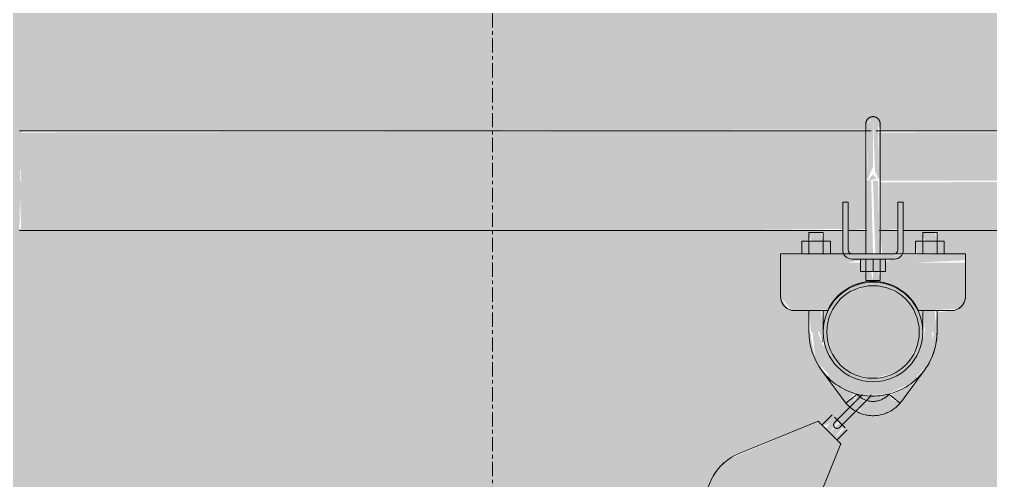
# Model space of a CAD drawing. Header units: inches. Extents: x -54880 to -186, y -265 to 853.
# Drawn here: x -16702.33 to -16668.2, y 281.72 to 297.91 of the extents above; entities that cross this region are included whole.
import ezdxf

# ---------------------------------------------------------------- set-up
doc = ezdxf.new("R2010")
doc.units = ezdxf.units.IN
doc.header["$MEASUREMENT"] = 0
doc.linetypes.add('Grid Line 1_2_', pattern=[0.875, 0.5, -0.125, 0.125, -0.125])
for name, color, linetype, lineweight in [('I-WALL', 2, 'Continuous', 9), ('Q-SPCQ', 91, 'Continuous', 9), ('S-GRID', 1, 'Continuous', 9)]:
    doc.layers.add(name, color=color, linetype=linetype, lineweight=lineweight)

# ---------------------------------------------------------------- blocks, each defined once
blk = doc.blocks.new('Basketball_Backstop-Performance_Sports_Systems-3103-Ceiling_Hung - 27_-0_ to 27_-11 7_8_-706978-Section 1')
at = {"layer": 'Q-SPCQ'}
for points in [[(21398.211, 292.25), (21398.428, 292.733), (21398.428, 294.444), (21398.187, 294.188), (21398.219, 293.882), (21398.225, 292.733)], [(21398.644, 292.25), (21398.605, 294.264), (21398.428, 294.444), (21398.499, 292.575), (21398.606, 292.336)], [(21396.175, 289.687), (21396.175, 290.125), (21395.923, 290.125), (21395.923, 289.687)], [(21396.68, 289.687), (21396.68, 290.125), (21396.175, 290.125), (21396.175, 289.687)], [(21396.933, 289.687), (21396.933, 290.125), (21396.68, 290.125), (21396.68, 289.687)], [(21400.175, 289.687), (21400.175, 290.125), (21399.923, 290.125), (21399.963, 289.687)], [(21400.68, 289.687), (21400.68, 290.125), (21400.175, 290.125), (21400.175, 289.687)], [(21400.933, 289.687), (21400.933, 290.125), (21400.68, 290.125), (21400.68, 289.687)], [(21398.428, 289.062), (21398.428, 289.5), (21397.99, 289.5), (21397.99, 289.062), (21398.147, 289.062)], [(21398.752, 289.062), (21398.865, 289.062), (21398.865, 289.5), (21398.428, 289.5), (21398.428, 289.062)], [(21400.022, 287.687), (21401.428, 287.754), (21401.678, 288.187), (21401.678, 289.375), (21398.865, 289.375), (21398.865, 289.062), (21398.669, 289.062), (21398.605, 288.75), (21398.186, 288.75), (21398.147, 289.062), (21397.99, 289.062), (21397.99, 289.375), (21395.178, 289.375), (21395.178, 288.187), (21395.548, 287.705), (21395.678, 287.687), (21396.858, 287.727), (21397.279, 288.268), (21397.615, 288.499), (21397.975, 288.64), (21398.553, 288.701), (21398.929, 288.628), (21399.323, 288.453), (21399.674, 288.175), (21399.963, 287.783), (21399.997, 287.727)], [(21398.17, 284.744), (21398.928, 284.744), (21399.831, 285.178), (21400.455, 285.961), (21400.567, 286.454), (21400.493, 286.937), (21400.303, 286.937), (21400.251, 286.937), (21400.118, 286.485), (21399.757, 285.82), (21399.444, 285.53), (21399.053, 285.319), (21398.68, 285.221), (21398.226, 285.214), (21397.705, 285.359), (21397.553, 285.422), (21397.43, 285.507), (21396.751, 286.452), (21396.733, 286.517), (21396.668, 286.452), (21396.493, 286.937), (21396.303, 286.937), (21396.401, 285.961), (21397.171, 285.108), (21397.927, 284.744)], [(21396.648, 286.573), (21396.671, 286.573), (21396.668, 286.823)], [(21397.488, 284.449), (21397.804, 284.812), (21396.792, 285.471), (21397.358, 284.623), (21397.468, 284.476)], [(21399.364, 284.452), (21400.177, 285.644), (21400.143, 285.642), (21399.744, 285.137), (21399.047, 284.705), (21399.321, 284.486)], [(21396.903, 283.412), (21397.212, 283.81), (21397.014, 283.899), (21396.77, 283.545), (21396.834, 283.481)], [(21397.09, 283.225), (21397.389, 283.633), (21397.256, 283.766), (21396.903, 283.412), (21397.035, 283.28)]]:
    blk.add_hatch(color=256, dxfattribs=at).paths.add_polyline_path(points, flags=0)
h = blk.add_hatch(color=256, dxfattribs=at)
h.paths.add_polyline_path([(21398.251, 292.25), (21398.553, 292.321), (21398.417, 292.476), (21398.303, 292.321)], flags=0)
h.paths.add_polyline_path([(21412.067, 292.25), (21428.428, 292.25), (21428.428, 294), (21398.632, 293.94), (21398.638, 292.478), (21398.669, 292.25), (21407.225, 292.25)], flags=0)
h.paths.add_polyline_path([(21383.017, 292.25), (21398.211, 292.25), (21398.187, 294), (21368.428, 293.94), (21368.492, 292.25), (21378.175, 292.25)], flags=0)
h = blk.add_hatch(color=256, dxfattribs=at)
h.paths.add_polyline_path([(21399.963, 290.5), (21428.428, 290.56), (21428.428, 292.25), (21398.669, 292.194), (21398.669, 290.5), (21399.303, 290.56), (21399.303, 291), (21399.49, 291), (21399.49, 290.5)], flags=0)
h.paths.add_polyline_path([(21392.7, 290.5), (21397.365, 290.56), (21397.365, 291), (21397.553, 291), (21397.553, 290.5), (21398.186, 290.56), (21398.186, 292.25), (21368.428, 292.25), (21368.492, 290.5), (21387.859, 290.5)], flags=0)
h = blk.add_hatch(color=256, dxfattribs=at)
h.paths.add_polyline_path([(21398.186, 288.75), (21398.428, 288.75), (21398.358, 289.062), (21398.186, 289.062)], flags=0)
h.paths.add_polyline_path([(21398.205, 289.687), (21398.428, 289.687), (21398.363, 292.25), (21398.186, 292.25), (21398.186, 289.687)], flags=0)
h = blk.add_hatch(color=256, dxfattribs=at)
h.paths.add_polyline_path([(21398.493, 288.75), (21398.669, 288.75), (21398.605, 289.062), (21398.428, 289.062), (21398.428, 288.75)], flags=0)
h.paths.add_polyline_path([(21398.663, 289.687), (21398.669, 289.687), (21398.605, 292.25), (21398.428, 292.25), (21398.509, 289.687), (21398.644, 289.687)], flags=0)
h = blk.add_hatch(color=256, dxfattribs=at)
h.paths.add_polyline_path([(21398.752, 289.5), (21399.178, 289.5), (21399.178, 289.687), (21397.678, 289.687), (21397.678, 289.5), (21398.147, 289.5)], flags=0)
h.paths.add_polyline_path([(21399.49, 289.812), (21399.49, 291), (21399.303, 291), (21399.303, 289.812)], flags=0)
h.paths.add_polyline_path([(21397.365, 289.812), (21397.553, 289.812), (21397.542, 291), (21397.365, 291)], flags=0)
h = blk.add_hatch(color=256, dxfattribs=at)
h.paths.add_polyline_path([(21396.428, 286.937), (21396.669, 286.937), (21396.605, 287.687), (21396.186, 287.687), (21396.251, 286.937), (21396.363, 286.937)], flags=0)
h.paths.add_polyline_path([(21396.428, 290.125), (21396.669, 290.125), (21396.605, 290.437), (21396.186, 290.437), (21396.256, 290.125), (21396.422, 290.125)], flags=0)
h = blk.add_hatch(color=256, dxfattribs=at)
h.paths.add_polyline_path([(21400.428, 286.937), (21400.669, 286.937), (21400.593, 287.687), (21400.186, 287.687), (21400.251, 286.937), (21400.363, 286.937)], flags=0)
h.paths.add_polyline_path([(21400.644, 290.125), (21400.669, 290.125), (21400.605, 290.437), (21400.186, 290.437), (21400.251, 290.125), (21400.608, 290.125)], flags=0)
h = blk.add_hatch(color=256, dxfattribs=at)
h.paths.add_polyline_path([(21397.542, 289.375), (21397.99, 289.456), (21397.99, 289.5), (21397.678, 289.556), (21397.678, 289.687), (21395.178, 289.646), (21395.178, 289.375)], flags=0)
h.paths.add_polyline_path([(21399.963, 289.375), (21401.678, 289.456), (21401.678, 289.687), (21399.178, 289.627), (21399.178, 289.5), (21398.865, 289.421), (21398.865, 289.375)], flags=0)
h = blk.add_hatch(color=256, dxfattribs=at)
h.paths.add_polyline_path([(21398.428, 285.187), (21398.881, 285.247), (21399.303, 285.422), (21399.665, 285.7), (21399.963, 286.109), (21400.118, 286.485), (21400.178, 286.937), (21400.098, 287.44), (21399.943, 287.812), (21399.665, 288.175), (21399.303, 288.453), (21398.752, 288.645), (21398.147, 288.651), (21397.936, 288.612), (21397.542, 288.445), (21397.19, 288.175), (21396.912, 287.812), (21396.737, 287.39), (21396.678, 286.937), (21396.737, 286.485), (21396.912, 286.062), (21397.19, 285.7), (21397.553, 285.422), (21397.975, 285.247)], flags=0)
h.paths.add_polyline_path([(21398.428, 285.312), (21398.007, 285.368), (21397.542, 285.586), (21397.279, 285.788), (21397.021, 286.125), (21396.858, 286.517), (21396.803, 286.937), (21396.892, 287.44), (21397.021, 287.75), (21397.542, 288.289), (21397.615, 288.345), (21398.007, 288.507), (21398.752, 288.52), (21398.848, 288.507), (21399.24, 288.345), (21399.577, 288.087), (21399.964, 287.44), (21399.997, 287.358), (21400.053, 286.937), (21399.963, 286.433), (21399.835, 286.125), (21399.577, 285.788), (21399.24, 285.53), (21398.848, 285.368)], flags=0)
h = blk.add_hatch(color=256, dxfattribs=at)
h.paths.add_polyline_path([(21400.479, 286.068), (21400.563, 286.343), (21400.515, 286.223)], flags=0)
h.paths.add_polyline_path([(21400.179, 286.458), (21400.211, 286.559), (21400.179, 286.485)], flags=0)
h = blk.add_hatch(color=256, dxfattribs=at)
h.paths.add_polyline_path([(21399.012, 284.2), (21399.196, 284.32), (21399.257, 284.537), (21399.075, 284.411)], flags=0)
h.paths.add_polyline_path([(21398.783, 284.052), (21399.012, 284.2), (21398.917, 284.316), (21399.075, 284.411), (21399.047, 284.705), (21398.724, 284.433), (21398.636, 284.53), (21398.428, 284.53), (21398.229, 284.417), (21397.869, 284.715), (21397.816, 284.674), (21397.774, 284.327), (21398.044, 284.164), (21398.466, 284.133), (21398.696, 284.153)], flags=0)
h = blk.add_hatch(color=256, dxfattribs=at)
h.paths.add_polyline_path([(21394.34, 279.065), (21395.121, 279.207), (21395.235, 279.245), (21395.623, 279.493), (21395.939, 279.828), (21396.164, 280.229), (21397.3, 283.015), (21396.505, 283.81), (21393.318, 282.449), (21392.983, 282.133), (21392.7, 281.639), (21392.59, 281.308), (21392.555, 280.849), (21392.7, 280.243), (21392.819, 279.975), (21393.102, 279.612), (21393.465, 279.329), (21393.886, 279.143)], flags=0)
h.paths.add_polyline_path([(21394.559, 280.45), (21394.516, 280.672), (21394.442, 280.596), (21394.536, 280.477)], flags=0)
h.paths.add_polyline_path([(21394.071, 280.58), (21394.252, 280.721), (21394.148, 280.775), (21394.107, 280.673)], flags=0)
h.paths.add_polyline_path([(21394.297, 281.425), (21394.303, 281.188), (21394.465, 281.214), (21394.375, 281.327)], flags=0)
h.paths.add_polyline_path([(21394.785, 281.295), (21394.605, 281.153), (21394.711, 281.107), (21394.759, 281.229)], flags=0)
h.paths.add_polyline_path([(21394.559, 280.45), (21394.054, 280.644), (21393.975, 281.104), (21394.332, 281.416), (21394.796, 281.255), (21394.891, 280.782), (21394.594, 280.485)], flags=0)
h.paths.add_polyline_path([(21394.649, 280.767), (21394.916, 280.807), (21394.709, 280.937), (21394.669, 280.794)], flags=0)
h.paths.add_polyline_path([(21394.151, 280.9), (21394.141, 281.098), (21393.968, 281.046), (21394.107, 280.935)], flags=0)
for p, q in [((21398.368, 294), (21368.428, 294)), ((21428.428, 294), (21398.538, 294)), ((21398.178, 292.25), (21398.178, 289.687)), ((21398.678, 289.687), (21398.678, 292.25)), ((21397.553, 291.5), (21397.365, 291.5)), ((21397.365, 291), (21397.365, 291.5)), ((21397.365, 291.5), (21397.365, 291.369)), ((21397.553, 291.5), (21397.365, 291.5)), ((21397.553, 291.369), (21397.553, 291.5)), ((21397.553, 291.5), (21397.553, 291)), ((21399.49, 291.5), (21399.303, 291.5)), ((21399.303, 291), (21399.303, 291.5)), ((21399.303, 291.5), (21399.303, 291.369)), ((21399.49, 291.5), (21399.303, 291.5)), ((21399.49, 291.369), (21399.49, 291.5)), ((21399.49, 291.5), (21399.49, 291)), ((21397.365, 291.363), (21397.365, 291.003)), ((21397.553, 291.003), (21397.553, 291.363)), ((21399.303, 291.363), (21399.303, 291.003)), ((21399.49, 291.003), (21399.49, 291.363)), ((21397.365, 289.812), (21397.365, 291)), ((21397.553, 291), (21397.553, 289.812)), ((21399.303, 291), (21399.303, 289.812)), ((21399.49, 289.812), (21399.49, 291)), ((21368.428, 290.5), (21397.365, 290.5)), ((21397.553, 290.5), (21398.211, 290.5)), ((21398.178, 290.5), (21398.178, 289.687)), ((21398.178, 290.5), (21398.178, 289.687)), ((21398.178, 290.5), (21398.178, 289.687)), ((21398.644, 290.5), (21399.303, 290.5)), ((21398.678, 289.687), (21398.678, 290.5)), ((21398.678, 289.687), (21398.678, 290.5)), ((21398.678, 289.687), (21398.678, 290.5)), ((21399.49, 290.5), (21428.428, 290.5)), ((21395.923, 290.125), (21396.175, 290.125)), ((21395.923, 289.687), (21395.923, 290.125)), ((21396.175, 290.125), (21396.68, 290.125)), ((21396.175, 290.125), (21396.175, 289.687)), ((21396.178, 290.437), (21396.178, 289.677)), ((21396.178, 290.437), (21396.678, 290.437)), ((21396.186, 290.437), (21396.178, 290.437)), ((21396.178, 290.437), (21396.178, 290.125)), ((21396.178, 290.437), (21396.186, 290.437)), ((21396.186, 290.437), (21396.178, 290.437)), ((21396.178, 290.437), (21396.178, 290.125)), ((21396.178, 290.437), (21396.186, 290.437)), ((21396.186, 290.437), (21396.178, 290.437)), ((21396.678, 290.437), (21396.669, 290.437)), ((21396.669, 290.437), (21396.678, 290.437)), ((21396.678, 290.437), (21396.669, 290.437)), ((21396.669, 290.437), (21396.678, 290.437)), ((21396.678, 290.437), (21396.669, 290.437)), ((21396.678, 289.677), (21396.678, 290.437)), ((21396.678, 290.125), (21396.678, 290.437)), ((21396.678, 290.125), (21396.678, 290.437)), ((21396.68, 290.125), (21396.933, 290.125)), ((21396.68, 290.125), (21396.68, 289.687)), ((21396.933, 290.125), (21396.933, 289.687)), ((21399.923, 290.125), (21400.175, 290.125)), ((21399.923, 290.125), (21399.923, 289.687)), ((21400.175, 290.125), (21400.68, 290.125)), ((21400.175, 290.125), (21400.175, 289.687)), ((21400.178, 290.437), (21400.178, 289.67)), ((21400.186, 290.437), (21400.178, 290.437)), ((21400.178, 290.437), (21400.678, 290.437)), ((21400.178, 290.437), (21400.178, 290.125)), ((21400.186, 290.437), (21400.178, 290.437)), ((21400.178, 290.437), (21400.186, 290.437)), ((21400.178, 290.437), (21400.178, 290.125)), ((21400.186, 290.437), (21400.178, 290.437)), ((21400.178, 290.437), (21400.186, 290.437)), ((21400.678, 290.437), (21400.669, 290.437)), ((21400.678, 290.437), (21400.669, 290.437)), ((21400.669, 290.437), (21400.678, 290.437)), ((21400.678, 290.437), (21400.669, 290.437)), ((21400.669, 290.437), (21400.678, 290.437)), ((21400.678, 289.672), (21400.678, 290.437)), ((21400.678, 290.125), (21400.678, 290.437)), ((21400.678, 290.125), (21400.678, 290.437)), ((21400.68, 290.125), (21400.933, 290.125)), ((21400.68, 290.125), (21400.68, 289.687)), ((21400.933, 289.687), (21400.933, 290.125)), ((21397.678, 289.687), (21395.178, 289.687)), ((21395.178, 289.375), (21395.178, 289.687)), ((21399.178, 289.687), (21397.678, 289.687)), ((21397.678, 289.5), (21399.178, 289.5)), ((21397.99, 289.5), (21397.99, 289.062)), ((21398.178, 289.5), (21398.178, 288.75)), ((21398.428, 289.062), (21398.428, 289.5)), ((21398.678, 288.75), (21398.678, 289.5)), ((21398.865, 289.5), (21398.865, 289.062)), ((21401.678, 289.687), (21399.178, 289.687)), ((21401.678, 289.687), (21401.678, 289.375)), ((21395.178, 288.187), (21395.178, 289.375)), ((21401.678, 289.375), (21401.678, 288.187)), ((21398.428, 289.062), (21397.99, 289.062)), ((21398.865, 289.062), (21398.428, 289.062)), ((21398.428, 288.75), (21398.186, 288.75)), ((21398.669, 288.75), (21398.428, 288.75)), ((21395.678, 287.687), (21396.834, 287.687)), ((21396.178, 287.687), (21396.178, 286.937)), ((21396.178, 287.687), (21396.178, 286.937)), ((21396.178, 287.687), (21396.178, 286.937)), ((21396.678, 286.937), (21396.678, 287.687)), ((21396.678, 286.937), (21396.678, 287.687)), ((21396.678, 286.937), (21396.678, 287.687)), ((21400.022, 287.687), (21401.178, 287.687)), ((21400.178, 287.687), (21400.178, 286.937)), ((21400.178, 287.687), (21400.178, 286.937)), ((21400.178, 287.687), (21400.178, 286.937)), ((21400.678, 286.937), (21400.678, 287.687)), ((21400.678, 286.937), (21400.678, 287.687)), ((21400.678, 286.937), (21400.678, 287.687)), ((21396.618, 285.6), (21397.476, 284.439)), ((21399.391, 284.455), (21400.237, 285.6)), ((21396.991, 284.031), (21396.638, 283.678)), ((21396.505, 283.81), (21393.719, 282.674)), ((21397.3, 283.015), (21396.505, 283.81)), ((21397.069, 283.953), (21397.256, 283.766)), ((21397.256, 283.766), (21397.444, 283.578)), ((21397.168, 283.147), (21397.521, 283.501)), ((21396.164, 280.229), (21397.3, 283.015))]:
    blk.add_line(p, q, dxfattribs=at)
at = {"layer": 'Q-SPCQ', "flags": 128}
for points in [[(21398.178, 294.25), (21398.178, 294.26), (21398.179, 294.27), (21398.18, 294.28), (21398.181, 294.29), (21398.183, 294.3), (21398.185, 294.309), (21398.188, 294.319), (21398.191, 294.329), (21398.194, 294.338), (21398.198, 294.347), (21398.202, 294.356), (21398.206, 294.365), (21398.211, 294.374), (21398.216, 294.383), (21398.221, 294.391), (21398.227, 294.399), (21398.233, 294.407), (21398.24, 294.415), (21398.247, 294.422), (21398.254, 294.429), (21398.261, 294.436), (21398.269, 294.443), (21398.276, 294.449), (21398.284, 294.455), (21398.293, 294.46), (21398.301, 294.466), (21398.31, 294.47), (21398.319, 294.475), (21398.328, 294.479), (21398.337, 294.483), (21398.347, 294.486), (21398.356, 294.49), (21398.366, 294.492), (21398.376, 294.494), (21398.385, 294.496), (21398.395, 294.498), (21398.405, 294.499), (21398.415, 294.5), (21398.425, 294.5), (21398.428, 294.5)], [(21398.178, 294.25), (21398.178, 294.26), (21398.179, 294.27), (21398.18, 294.28), (21398.181, 294.29), (21398.183, 294.3), (21398.185, 294.309), (21398.188, 294.319), (21398.191, 294.329), (21398.194, 294.338), (21398.198, 294.347), (21398.202, 294.356), (21398.206, 294.365), (21398.211, 294.374), (21398.216, 294.383), (21398.221, 294.391), (21398.227, 294.399), (21398.233, 294.407), (21398.24, 294.415), (21398.247, 294.422), (21398.254, 294.429), (21398.261, 294.436), (21398.269, 294.443), (21398.276, 294.449), (21398.284, 294.455), (21398.293, 294.46), (21398.301, 294.466), (21398.31, 294.47), (21398.319, 294.475), (21398.328, 294.479), (21398.337, 294.483), (21398.347, 294.486), (21398.356, 294.49), (21398.366, 294.492), (21398.376, 294.494), (21398.385, 294.496), (21398.395, 294.498), (21398.405, 294.499), (21398.415, 294.5), (21398.425, 294.5), (21398.428, 294.5)], [(21398.178, 293.975), (21398.178, 294.014), (21398.178, 294.05), (21398.178, 294.084), (21398.178, 294.114), (21398.178, 294.142), (21398.178, 294.166), (21398.178, 294.187), (21398.178, 294.206), (21398.178, 294.221), (21398.178, 294.233), (21398.178, 294.242), (21398.178, 294.247), (21398.178, 294.25)], [(21398.178, 294.25), (21398.178, 294.248), (21398.178, 294.244), (21398.178, 294.236), (21398.178, 294.224), (21398.178, 294.21), (21398.178, 294.193), (21398.178, 294.172), (21398.178, 294.148), (21398.178, 294.122), (21398.178, 294.092), (21398.178, 294.06), (21398.178, 294.024), (21398.178, 293.986), (21398.178, 293.945), (21398.178, 293.901), (21398.178, 293.854), (21398.178, 293.805), (21398.178, 293.754), (21398.178, 293.7), (21398.178, 293.643), (21398.178, 293.585), (21398.178, 293.524), (21398.178, 293.462), (21398.178, 293.397), (21398.178, 293.331), (21398.178, 293.262), (21398.178, 293.193), (21398.178, 293.121), (21398.178, 293.049), (21398.178, 292.975), (21398.178, 292.9), (21398.178, 292.823), (21398.178, 292.746), (21398.178, 292.668), (21398.178, 292.59), (21398.178, 292.511), (21398.178, 292.431), (21398.178, 292.352), (21398.178, 292.272), (21398.178, 292.25)], [(21398.178, 294.233), (21398.178, 294.242), (21398.178, 294.247), (21398.178, 294.25)], [(21398.178, 294.25), (21398.178, 294.248), (21398.178, 294.244), (21398.178, 294.236)], [(21398.428, 294.5), (21398.438, 294.5), (21398.448, 294.499), (21398.458, 294.498), (21398.468, 294.497), (21398.477, 294.495), (21398.487, 294.493), (21398.497, 294.49), (21398.506, 294.487), (21398.516, 294.484), (21398.525, 294.48), (21398.534, 294.476), (21398.543, 294.472), (21398.552, 294.467), (21398.561, 294.462), (21398.569, 294.456), (21398.577, 294.451), (21398.585, 294.444), (21398.593, 294.438), (21398.6, 294.431), (21398.607, 294.424), (21398.614, 294.417), (21398.62, 294.409), (21398.627, 294.401), (21398.633, 294.393), (21398.638, 294.385), (21398.643, 294.377), (21398.648, 294.368), (21398.653, 294.359), (21398.657, 294.35), (21398.661, 294.341), (21398.664, 294.331), (21398.667, 294.322), (21398.67, 294.312), (21398.672, 294.302), (21398.674, 294.292), (21398.676, 294.283), (21398.677, 294.273), (21398.677, 294.263), (21398.678, 294.253), (21398.678, 294.25)], [(21398.428, 294.5), (21398.438, 294.5), (21398.448, 294.499), (21398.458, 294.498), (21398.468, 294.497), (21398.477, 294.495), (21398.487, 294.493), (21398.497, 294.49), (21398.506, 294.487), (21398.516, 294.484), (21398.525, 294.48), (21398.534, 294.476), (21398.543, 294.472), (21398.552, 294.467), (21398.561, 294.462), (21398.569, 294.456), (21398.577, 294.451), (21398.585, 294.444), (21398.593, 294.438), (21398.6, 294.431), (21398.607, 294.424), (21398.614, 294.417), (21398.62, 294.409), (21398.627, 294.401), (21398.633, 294.393), (21398.638, 294.385), (21398.643, 294.377), (21398.648, 294.368), (21398.653, 294.359), (21398.657, 294.35), (21398.661, 294.341), (21398.664, 294.331), (21398.667, 294.322), (21398.67, 294.312), (21398.672, 294.302), (21398.674, 294.292), (21398.676, 294.283), (21398.677, 294.273), (21398.677, 294.263), (21398.678, 294.253), (21398.678, 294.25)], [(21398.678, 292.25), (21398.678, 292.33), (21398.678, 292.41), (21398.678, 292.489), (21398.678, 292.569), (21398.678, 292.647), (21398.678, 292.725), (21398.678, 292.803), (21398.678, 292.879), (21398.678, 292.955), (21398.678, 293.029), (21398.678, 293.102), (21398.678, 293.174), (21398.678, 293.244), (21398.678, 293.312), (21398.678, 293.379), (21398.678, 293.444), (21398.678, 293.508), (21398.678, 293.569), (21398.678, 293.628), (21398.678, 293.685), (21398.678, 293.739), (21398.678, 293.791), (21398.678, 293.841), (21398.678, 293.888), (21398.678, 293.933), (21398.678, 293.975), (21398.678, 294.014), (21398.678, 294.05), (21398.678, 294.084), (21398.678, 294.114), (21398.678, 294.142), (21398.678, 294.166), (21398.678, 294.187), (21398.678, 294.206), (21398.678, 294.221), (21398.678, 294.233), (21398.678, 294.242), (21398.678, 294.247), (21398.678, 294.25)], [(21398.678, 294.25), (21398.678, 294.248), (21398.678, 294.244), (21398.678, 294.236), (21398.678, 294.224), (21398.678, 294.21), (21398.678, 294.193), (21398.678, 294.172), (21398.678, 294.148), (21398.678, 294.122), (21398.678, 294.092), (21398.678, 294.06), (21398.678, 294.024), (21398.678, 293.986)], [(21398.678, 294.233), (21398.678, 294.242), (21398.678, 294.247), (21398.678, 294.25)], [(21398.678, 294.25), (21398.678, 294.248), (21398.678, 294.244), (21398.678, 294.236)], [(21398.178, 294.014), (21398.178, 294.05), (21398.178, 294.084)], [(21398.178, 294.06), (21398.178, 294.024), (21398.178, 293.986)], [(21398.678, 294.014), (21398.678, 294.05), (21398.678, 294.084)], [(21398.678, 294.06), (21398.678, 294.024), (21398.678, 293.986)], [(21396.178, 286.937), (21396.18, 286.848), (21396.185, 286.758), (21396.194, 286.668), (21396.207, 286.579), (21396.223, 286.49), (21396.242, 286.403), (21396.265, 286.316), (21396.292, 286.23), (21396.322, 286.145), (21396.355, 286.061), (21396.392, 285.979), (21396.432, 285.898), (21396.475, 285.82), (21396.521, 285.742), (21396.571, 285.667), (21396.623, 285.594), (21396.678, 285.523), (21396.736, 285.454), (21396.797, 285.387), (21396.86, 285.323), (21396.926, 285.262), (21396.994, 285.203), (21397.065, 285.147), (21397.137, 285.094), (21397.212, 285.044), (21397.289, 284.997), (21397.367, 284.953), (21397.448, 284.912), (21397.529, 284.875), (21397.613, 284.84), (21397.697, 284.809), (21397.783, 284.782), (21397.869, 284.758), (21397.957, 284.737), (21398.045, 284.72), (21398.134, 284.707), (21398.224, 284.697), (21398.314, 284.69), (21398.404, 284.688), (21398.494, 284.688), (21398.583, 284.693), (21398.673, 284.701), (21398.762, 284.712), (21398.851, 284.728), (21398.939, 284.746), (21399.026, 284.769), (21399.112, 284.794), (21399.198, 284.823), (21399.282, 284.856), (21399.364, 284.892), (21399.445, 284.931), (21399.525, 284.973), (21399.602, 285.018), (21399.678, 285.067), (21399.752, 285.118), (21399.824, 285.173), (21399.893, 285.23), (21399.96, 285.29), (21400.025, 285.353), (21400.087, 285.418), (21400.146, 285.485), (21400.203, 285.555), (21400.257, 285.627), (21400.308, 285.701), (21400.356, 285.778), (21400.401, 285.856), (21400.442, 285.935), (21400.481, 286.017), (21400.516, 286.1), (21400.548, 286.184), (21400.576, 286.269), (21400.601, 286.356), (21400.623, 286.443), (21400.641, 286.531), (21400.655, 286.62), (21400.666, 286.709), (21400.674, 286.799), (21400.677, 286.889), (21400.678, 286.937)], [(21396.178, 286.937), (21396.18, 286.848), (21396.185, 286.758), (21396.194, 286.668), (21396.207, 286.579), (21396.223, 286.49), (21396.242, 286.403), (21396.265, 286.316)], [(21396.178, 286.937), (21396.18, 286.848), (21396.185, 286.758), (21396.194, 286.668), (21396.207, 286.579), (21396.223, 286.49), (21396.242, 286.403), (21396.265, 286.316), (21396.292, 286.23), (21396.322, 286.145), (21396.355, 286.061), (21396.392, 285.979)], [(21400.503, 286.069), (21400.536, 286.152), (21400.566, 286.237), (21400.592, 286.323), (21400.615, 286.41), (21400.635, 286.498), (21400.65, 286.587), (21400.663, 286.676), (21400.671, 286.766), (21400.676, 286.855), (21400.678, 286.937)], [(21400.576, 286.269), (21400.601, 286.356), (21400.623, 286.443), (21400.641, 286.531), (21400.655, 286.62), (21400.666, 286.709), (21400.674, 286.799), (21400.677, 286.889), (21400.678, 286.937)], [(21396.322, 286.145), (21396.355, 286.061), (21396.392, 285.979)], [(21396.432, 285.898), (21396.475, 285.82), (21396.521, 285.742), (21396.571, 285.667), (21396.623, 285.594), (21396.678, 285.523)], [(21396.432, 285.898), (21396.475, 285.82), (21396.521, 285.742), (21396.571, 285.667), (21396.618, 285.6)], [(21400.146, 285.485), (21400.203, 285.555), (21400.257, 285.627), (21400.308, 285.701), (21400.356, 285.778), (21400.401, 285.856)], [(21400.237, 285.6), (21400.289, 285.674), (21400.338, 285.749), (21400.384, 285.826), (21400.427, 285.906)], [(21398.059, 284.746), (21398.047, 284.734), (21398.035, 284.722), (21398.022, 284.709), (21398.008, 284.695), (21397.994, 284.681), (21397.979, 284.666), (21397.964, 284.65), (21397.948, 284.634), (21397.931, 284.618), (21397.914, 284.6), (21397.896, 284.583), (21397.878, 284.565), (21397.86, 284.546), (21397.841, 284.527), (21397.822, 284.508), (21397.802, 284.488), (21397.782, 284.469), (21397.762, 284.448), (21397.741, 284.428), (21397.721, 284.407), (21397.7, 284.386), (21397.679, 284.365), (21397.658, 284.344), (21397.637, 284.323), (21397.616, 284.302), (21397.61, 284.296)], [(21398.989, 284.752), (21398.969, 284.73), (21398.947, 284.709), (21398.925, 284.689), (21398.902, 284.669), (21398.879, 284.651), (21398.854, 284.633), (21398.829, 284.617), (21398.804, 284.601), (21398.778, 284.587), (21398.751, 284.573), (21398.723, 284.561), (21398.696, 284.549), (21398.667, 284.539), (21398.639, 284.53), (21398.61, 284.522), (21398.581, 284.516), (21398.551, 284.51), (21398.521, 284.506), (21398.492, 284.503), (21398.462, 284.501), (21398.432, 284.5), (21398.402, 284.5), (21398.372, 284.502), (21398.342, 284.505), (21398.312, 284.509), (21398.283, 284.514), (21398.253, 284.521), (21398.224, 284.528), (21398.196, 284.537), (21398.167, 284.547), (21398.139, 284.558), (21398.112, 284.57), (21398.085, 284.583), (21398.059, 284.597), (21398.033, 284.613), (21398.008, 284.629), (21397.983, 284.646), (21397.959, 284.664), (21397.936, 284.684), (21397.914, 284.704), (21397.893, 284.725), (21397.872, 284.747), (21397.867, 284.752)], [(21397.957, 284.737), (21398.045, 284.72), (21398.134, 284.707), (21398.224, 284.697), (21398.314, 284.69), (21398.404, 284.688), (21398.494, 284.688), (21398.583, 284.693), (21398.673, 284.701), (21398.762, 284.712), (21398.851, 284.728), (21398.939, 284.746)], [(21397.99, 284.677), (21398.005, 284.691), (21398.019, 284.705), (21398.032, 284.718), (21398.044, 284.731), (21398.056, 284.743)], [(21398.353, 284.741), (21398.353, 284.736), (21398.353, 284.731), (21398.353, 284.726), (21398.352, 284.721), (21398.352, 284.716), (21398.351, 284.712), (21398.349, 284.707), (21398.348, 284.702), (21398.347, 284.697), (21398.345, 284.692), (21398.343, 284.688), (21398.341, 284.683), (21398.339, 284.679), (21398.336, 284.675), (21398.333, 284.67), (21398.331, 284.666), (21398.328, 284.662), (21398.325, 284.658), (21398.321, 284.654), (21398.318, 284.651), (21398.317, 284.65)], [(21397.476, 284.439), (21397.509, 284.402), (21397.544, 284.366), (21397.58, 284.331), (21397.618, 284.298), (21397.656, 284.267), (21397.696, 284.236), (21397.737, 284.208), (21397.779, 284.181), (21397.823, 284.156), (21397.867, 284.133), (21397.912, 284.111), (21397.958, 284.092), (21398.005, 284.074), (21398.052, 284.058), (21398.1, 284.044), (21398.149, 284.032), (21398.198, 284.021), (21398.247, 284.013), (21398.296, 284.007), (21398.346, 284.003), (21398.396, 284), (21398.446, 284), (21398.496, 284.002), (21398.546, 284.006), (21398.596, 284.011), (21398.645, 284.019), (21398.694, 284.029), (21398.743, 284.04), (21398.791, 284.054), (21398.838, 284.069), (21398.885, 284.087), (21398.931, 284.106), (21398.977, 284.127), (21399.021, 284.15), (21399.065, 284.174), (21399.107, 284.201), (21399.149, 284.229), (21399.189, 284.258), (21399.228, 284.29), (21399.266, 284.322), (21399.302, 284.357), (21399.337, 284.392), (21399.371, 284.429), (21399.379, 284.439)], [(21397.61, 284.296), (21397.631, 284.317), (21397.652, 284.339), (21397.673, 284.36), (21397.694, 284.381), (21397.715, 284.402), (21397.736, 284.422), (21397.756, 284.443), (21397.777, 284.463)], [(21397.787, 284.119), (21397.808, 284.141), (21397.829, 284.162), (21397.85, 284.183), (21397.871, 284.204), (21397.892, 284.225), (21397.913, 284.246), (21397.933, 284.266), (21397.953, 284.286), (21397.973, 284.306), (21397.993, 284.326), (21398.012, 284.345), (21398.031, 284.364), (21398.05, 284.383), (21398.068, 284.401), (21398.086, 284.419), (21398.103, 284.436), (21398.12, 284.453), (21398.136, 284.469), (21398.152, 284.485), (21398.167, 284.5), (21398.181, 284.514), (21398.195, 284.528), (21398.208, 284.541), (21398.221, 284.554), (21398.233, 284.566), (21398.244, 284.577), (21398.254, 284.587), (21398.264, 284.597), (21398.273, 284.606), (21398.281, 284.614), (21398.288, 284.621), (21398.295, 284.628), (21398.3, 284.633), (21398.305, 284.638), (21398.309, 284.642), (21398.312, 284.645), (21398.315, 284.648), (21398.316, 284.649), (21398.317, 284.65)], [(21398.317, 284.65), (21398.316, 284.649), (21398.315, 284.648), (21398.313, 284.646), (21398.31, 284.643), (21398.306, 284.639), (21398.302, 284.635), (21398.296, 284.629), (21398.29, 284.623), (21398.283, 284.616), (21398.275, 284.608), (21398.266, 284.599), (21398.257, 284.59), (21398.247, 284.58), (21398.236, 284.569), (21398.224, 284.557), (21398.212, 284.545), (21398.199, 284.532), (21398.185, 284.518)], [(21397.61, 284.296), (21397.589, 284.275), (21397.567, 284.254), (21397.546, 284.233), (21397.525, 284.212), (21397.504, 284.191), (21397.484, 284.17), (21397.463, 284.15), (21397.443, 284.129), (21397.423, 284.109), (21397.403, 284.09), (21397.384, 284.07), (21397.365, 284.051), (21397.346, 284.033), (21397.328, 284.015), (21397.31, 283.997), (21397.293, 283.98), (21397.276, 283.963), (21397.26, 283.947), (21397.244, 283.931), (21397.229, 283.916), (21397.215, 283.901), (21397.201, 283.888), (21397.188, 283.874), (21397.175, 283.862), (21397.164, 283.85), (21397.152, 283.839), (21397.142, 283.829), (21397.132, 283.819), (21397.124, 283.81), (21397.116, 283.802), (21397.108, 283.795), (21397.102, 283.788), (21397.096, 283.783), (21397.091, 283.778), (21397.087, 283.774), (21397.084, 283.77), (21397.082, 283.768), (21397.08, 283.767), (21397.079, 283.766)], [(21397.184, 283.871), (21397.197, 283.884), (21397.211, 283.898), (21397.225, 283.912), (21397.24, 283.927), (21397.256, 283.942), (21397.272, 283.958), (21397.289, 283.975), (21397.306, 283.992), (21397.323, 284.01), (21397.341, 284.028), (21397.36, 284.046), (21397.379, 284.065), (21397.398, 284.084), (21397.418, 284.104), (21397.438, 284.124), (21397.458, 284.144), (21397.478, 284.165), (21397.499, 284.185), (21397.52, 284.206), (21397.541, 284.227), (21397.562, 284.248), (21397.583, 284.269), (21397.604, 284.291), (21397.61, 284.296)], [(21397.256, 283.589), (21397.257, 283.59), (21397.258, 283.591), (21397.26, 283.593), (21397.263, 283.596), (21397.267, 283.6), (21397.271, 283.604), (21397.277, 283.61), (21397.283, 283.616), (21397.29, 283.623), (21397.298, 283.631), (21397.307, 283.64), (21397.316, 283.649), (21397.326, 283.659), (21397.337, 283.67), (21397.349, 283.682), (21397.361, 283.694), (21397.374, 283.707), (21397.388, 283.721), (21397.402, 283.735), (21397.417, 283.75), (21397.433, 283.766), (21397.449, 283.782), (21397.465, 283.798), (21397.482, 283.815), (21397.5, 283.833), (21397.518, 283.851), (21397.537, 283.87), (21397.556, 283.888), (21397.575, 283.908), (21397.594, 283.927), (21397.614, 283.947), (21397.635, 283.967), (21397.655, 283.988), (21397.676, 284.009), (21397.696, 284.029), (21397.717, 284.05), (21397.738, 284.071), (21397.76, 284.093), (21397.781, 284.114), (21397.787, 284.119)], [(21397.787, 284.119), (21397.765, 284.098), (21397.744, 284.077), (21397.723, 284.056), (21397.702, 284.035), (21397.681, 284.014), (21397.661, 283.993), (21397.64, 283.973), (21397.62, 283.953), (21397.6, 283.933), (21397.58, 283.913), (21397.561, 283.894), (21397.542, 283.875), (21397.523, 283.856), (21397.505, 283.838), (21397.487, 283.82), (21397.47, 283.803), (21397.453, 283.786), (21397.437, 283.77), (21397.421, 283.754), (21397.406, 283.739), (21397.392, 283.725), (21397.378, 283.711), (21397.365, 283.698)], [(21397.877, 284.21), (21397.856, 284.189), (21397.835, 284.168), (21397.813, 284.146), (21397.792, 284.125), (21397.787, 284.119)], [(21397.079, 283.589), (21397.076, 283.593), (21397.073, 283.596), (21397.07, 283.6), (21397.067, 283.604), (21397.064, 283.608), (21397.061, 283.613), (21397.058, 283.617), (21397.056, 283.621), (21397.054, 283.626), (21397.052, 283.631), (21397.05, 283.635), (21397.049, 283.64), (21397.047, 283.645), (21397.046, 283.65), (21397.045, 283.654), (21397.044, 283.659), (21397.044, 283.664), (21397.043, 283.669), (21397.043, 283.674), (21397.043, 283.679), (21397.043, 283.684), (21397.043, 283.689), (21397.044, 283.694), (21397.045, 283.699), (21397.046, 283.704), (21397.047, 283.709), (21397.048, 283.714), (21397.05, 283.719), (21397.052, 283.723), (21397.053, 283.728), (21397.056, 283.732), (21397.058, 283.737), (21397.06, 283.741), (21397.063, 283.745), (21397.066, 283.75), (21397.069, 283.754), (21397.072, 283.758), (21397.075, 283.761), (21397.079, 283.765), (21397.079, 283.766)], [(21397.079, 283.766), (21397.08, 283.766), (21397.081, 283.768), (21397.083, 283.77), (21397.086, 283.773), (21397.09, 283.776), (21397.095, 283.781), (21397.1, 283.787), (21397.106, 283.793), (21397.113, 283.8), (21397.121, 283.808), (21397.13, 283.816), (21397.139, 283.826), (21397.15, 283.836)], [(21397.329, 283.662), (21397.319, 283.652), (21397.309, 283.642), (21397.3, 283.633), (21397.292, 283.625), (21397.285, 283.618), (21397.279, 283.611), (21397.273, 283.606), (21397.268, 283.601), (21397.264, 283.597), (21397.261, 283.594), (21397.258, 283.591), (21397.257, 283.59), (21397.256, 283.589)], [(21397.256, 283.589), (21397.253, 283.586), (21397.249, 283.582), (21397.245, 283.579), (21397.241, 283.576), (21397.237, 283.573), (21397.233, 283.571), (21397.228, 283.568), (21397.224, 283.566), (21397.219, 283.564), (21397.215, 283.562), (21397.21, 283.56), (21397.205, 283.558), (21397.201, 283.557), (21397.196, 283.556), (21397.191, 283.555), (21397.186, 283.554), (21397.181, 283.553), (21397.176, 283.553), (21397.171, 283.553), (21397.166, 283.553), (21397.161, 283.553), (21397.156, 283.553), (21397.151, 283.554), (21397.146, 283.554), (21397.141, 283.555), (21397.136, 283.557), (21397.132, 283.558), (21397.127, 283.559), (21397.122, 283.561), (21397.117, 283.563), (21397.113, 283.565), (21397.109, 283.568), (21397.104, 283.57), (21397.1, 283.573), (21397.096, 283.575), (21397.092, 283.578), (21397.088, 283.582), (21397.084, 283.585), (21397.08, 283.588), (21397.079, 283.589)]]:
    blk.add_lwpolyline(points, dxfattribs=at)
at = {"layer": 'Q-SPCQ'}
for centre, radius, start, end in [((21397.678, 289.812), 0.312, 180, 270), ((21397.678, 289.812), 0.312, 180, 210), ((21397.678, 289.812), 0.125, 180, 270), ((21397.678, 289.812), 0.125, 180, 270), ((21399.178, 289.812), 0.313, 270, 0), ((21399.178, 289.812), 0.125, 270, 0), ((21399.178, 289.812), 0.125, 270, 0), ((21399.178, 289.812), 0.312, 330, 0), ((21398.428, 286.937), 1.75, 0, 180), ((21398.428, 286.937), 1.625, 0, 180), ((21398.428, 286.965), 1.75, 24.3958, 155.6042), ((21395.678, 288.187), 0.5, 180, 240), ((21395.678, 288.187), 0.5, 180, 270), ((21395.678, 288.187), 0.5, 180, 240), ((21395.678, 288.187), 0.5, 180, 240), ((21395.678, 288.187), 0.5, 180, 240), ((21395.678, 288.187), 0.5, 180, 240), ((21401.178, 288.187), 0.5, 270, 0), ((21401.178, 288.187), 0.5, 300, 0), ((21401.178, 288.187), 0.5, 300, 0), ((21401.178, 288.187), 0.5, 300, 0), ((21401.178, 288.187), 0.5, 300, 0), ((21401.178, 288.187), 0.5, 300, 0), ((21398.428, 286.937), 1.75, 180, 0), ((21398.428, 286.937), 1.625, 180, 0), ((21394.428, 280.937), 1.875, 112.1972, 337.8028), ((21394.428, 280.937), 1.875, 116.3445, 120), ((21394.428, 280.937), 1.875, 130.9704, 135), ((21394.428, 280.937), 1.875, 145.6237, 150)]:
    blk.add_arc(centre, radius, start, end, dxfattribs=at)
for points in [[(21397.476, 284.439), (21397.476, 284.439), (21397.484, 284.446), (21397.519, 284.473), (21397.572, 284.516), (21397.637, 284.568), (21397.706, 284.623), (21397.772, 284.675), (21397.824, 284.718), (21397.859, 284.746), (21397.867, 284.752), (21397.867, 284.752)], [(21397.867, 284.752), (21397.867, 284.752), (21397.863, 284.749), (21397.855, 284.743)], [(21398.989, 284.752), (21398.989, 284.752), (21398.994, 284.748), (21399.004, 284.74)], [(21397.488, 284.449), (21397.48, 284.443), (21397.476, 284.439), (21397.476, 284.439)], [(21399.364, 284.452), (21399.374, 284.444), (21399.379, 284.439), (21399.379, 284.439)]]:
    blk.add_open_spline(points, degree=3, dxfattribs=at)
blk.add_open_spline([(21399.379, 284.439), (21399.379, 284.439), (21399.369, 284.448), (21399.332, 284.477), (21399.291, 284.509), (21399.257, 284.537), (21399.221, 284.566), (21399.171, 284.605), (21399.109, 284.655), (21399.044, 284.708), (21398.999, 284.744), (21398.989, 284.752), (21398.989, 284.752)], degree=3, knots=[-1, -1, -1, -1, -0.875, -0.75, -0.6875, -0.625, -0.5625, -0.5, -0.375, -0.25, -0.125, 0, 0, 0, 0], dxfattribs=at)

msp = doc.modelspace()

# ---------------------------------------------------------------- hatches: boundary and pattern name
at = {"layer": 'I-WALL', "lineweight": 5}
h = msp.add_hatch(color=256, dxfattribs=at)
h.paths.add_polyline_path([(-16770.047, 225.781), (-16749.526, 225.781), (-16717.479, 250), (-16798.728, 250), (-16781.112, 225.781), (-16770.05, 225.781)], flags=0)
h.paths.add_polyline_path([(-16781.498, 225.781), (-16799.115, 250), (-16825.021, 250), (-16825.021, 225.781), (-16799.104, 225.781)], flags=0)
h.paths.add_polyline_path([(-16895.939, 225.781), (-16885.338, 225.781), (-16897.966, 250.023), (-16899.807, 225.781)], flags=0)
h.paths.add_polyline_path([(-16314.933, 225.781), (-16207.189, 225.781), (-16207.189, 227.781), (-16199.228, 227.781), (-16199.228, 225.781), (-15968.306, 225.781), (-16000.354, 250), (-16324.126, 250), (-16331.849, 225.781), (-16317.111, 225.781)], flags=0)
h.paths.add_polyline_path([(-16833.334, 281.375), (-16833.334, 282.955), (-16833.142, 282.879), (-16833.031, 281.729), (-16833.18, 281.555)], flags=0)
h.paths.add_polyline_path([(-16405.781, 284.859), (-16405.926, 284.945), (-16405.817, 284.873)], flags=0)
h.paths.add_polyline_path([(-16831.896, 225.781), (-16831.896, 225.875), (-16831.646, 225.875), (-16831.646, 241.022), (-16831.903, 250), (-16878.834, 250), (-16878.834, 278), (-16832.704, 278.062), (-16832.786, 280.918), (-16832.7, 281.375), (-16833.334, 281.375), (-16832.608, 281.555), (-16832.531, 281.832), (-16832.2, 281.832), (-16832.2, 281.992), (-16831.768, 281.992), (-16831.712, 284.833), (-16831.975, 285.015), (-16832.209, 285.422), (-16832.203, 285.906), (-16832.084, 286.406), (-16832.084, 289.687), (-16831.575, 289.687), (-16831.575, 290.5), (-16832.209, 290.5), (-16832.209, 289.812), (-16832.396, 289.812), (-16832.396, 290.5), (-16879.334, 290.56), (-16879.334, 294), (-16831.55, 294.07), (-16831.544, 294.226), (-16831.492, 294.429), (-16831.334, 294.444), (-16831.084, 294), (-16783.334, 293.94), (-16783.334, 290.5), (-16830.271, 290.5), (-16830.271, 289.812), (-16830.459, 289.812), (-16830.459, 290.5), (-16831.092, 290.5), (-16831.092, 289.687), (-16830.584, 289.687), (-16830.549, 286.109), (-16830.428, 285.656), (-16830.575, 285.169), (-16830.911, 284.859), (-16830.903, 284.781), (-16830.896, 281.992), (-16830.468, 281.992), (-16830.468, 281.555), (-16829.691, 281.476), (-16829.159, 281.375), (-16825.646, 281.375), (-16825.646, 282.875), (-16825.521, 282.875), (-16825.465, 282.306), (-16823.834, 282.219), (-16823.834, 281.944), (-16825.521, 281.944), (-16825.465, 281.375), (-16825.021, 281.375), (-16825.021, 278), (-16821.578, 278.062), (-16822.662, 280.871), (-16822.551, 281.092), (-16822.795, 281.446), (-16822.42, 281.711), (-16822.121, 281.412), (-16821.911, 281.623), (-16818.724, 280.261), (-16818.21, 279.687), (-16817.959, 278.935), (-16678.188, 281.096), (-16678.061, 281.639), (-16677.871, 281.988), (-16677.555, 282.343), (-16677.161, 282.607), (-16676.64, 282.838), (-16674.257, 283.81), (-16673.992, 283.655), (-16673.638, 283.899), (-16673.373, 283.524), (-16673.672, 283.225), (-16673.461, 283.015), (-16674.823, 279.828), (-16675.396, 279.314), (-16676.176, 279.083), (-16676.66, 279.105), (-16677.084, 279.235), (-16677.395, 279.405), (-16677.769, 279.696), (-16680.014, 278), (-16402.231, 278.062), (-16403.142, 280.918), (-16401.719, 281.375), (-16404.954, 281.375), (-16404.954, 280.937), (-16405.266, 280.937), (-16405.325, 279.687), (-16406.141, 279.687), (-16406.141, 280.937), (-16406.454, 280.937), (-16406.454, 281.375), (-16406.704, 281.375), (-16406.704, 282.955), (-16406.141, 282.955), (-16406.083, 284.776), (-16406.083, 284.869), (-16406.172, 284.871), (-16406.172, 285.446), (-16406.271, 285.406), (-16406.271, 285.157), (-16406.521, 285.157), (-16406.521, 285.446), (-16406.896, 285.511), (-16406.896, 285.929), (-16406.521, 285.929), (-16406.521, 289.096), (-16407.204, 289.168), (-16407.204, 289.062), (-16407.467, 289.062), (-16407.532, 288.75), (-16407.95, 288.75), (-16407.961, 289.062), (-16408.214, 289.062), (-16408.214, 289.274), (-16892.144, 339.96), (-16891.2, 339.08), (-16894.625, 294), (-16886.334, 293.94), (-16886.334, 290.5), (-16894.891, 290.5), (-16897.697, 253.565), (-16883.223, 225.781), (-16835.646, 225.781), (-16835.584, 226), (-16832.209, 226), (-16832.209, 225.781)], flags=0)
h.paths.add_polyline_path([(-16335.121, 225.781), (-16327.397, 250), (-16355.391, 250), (-16355.391, 225.875), (-16354.704, 225.875), (-16354.704, 225.781), (-16343.983, 225.781)], flags=0)
h.paths.add_polyline_path([(-15966.329, 225.781), (-15965.939, 225.781), (-15965.939, 227.781), (-15957.978, 227.781), (-15957.978, 225.781), (-15936.306, 225.781), (-15918.69, 250), (-15999.939, 250), (-15967.892, 225.781)], flags=0)
h.paths.add_polyline_path([(-15935.92, 225.781), (-15892.396, 225.781), (-15892.396, 250), (-15918.303, 250), (-15935.407, 226.486)], flags=0)
h.paths.add_polyline_path([(-15885.209, 225.781), (-15885.209, 226), (-15881.771, 226), (-15881.771, 225.781), (-15852.334, 225.781), (-15852.334, 250), (-15885.515, 250), (-15885.771, 240.552), (-15885.771, 225.875), (-15885.521, 225.875), (-15885.521, 225.781)], flags=0)
h.paths.add_polyline_path([(-16362.704, 225.781), (-16362.704, 225.875), (-16362.016, 225.875), (-16362.016, 250), (-16390.011, 250), (-16382.287, 225.781), (-16363.35, 225.781)], flags=0)
h.paths.add_polyline_path([(-16385.558, 225.781), (-16393.282, 250), (-16717.064, 250), (-16749.111, 225.781), (-16689.689, 225.781), (-16689.689, 227.781), (-16681.728, 227.781), (-16681.728, 225.781), (-16448.439, 225.781), (-16448.439, 227.781), (-16440.478, 227.781), (-16440.478, 225.781), (-16387.558, 225.781)], flags=0)
h.paths.add_polyline_path([(-16315.196, 278), (-16037.486, 278.062), (-16039.676, 279.717), (-16040.023, 279.405), (-16040.334, 279.235), (-16040.885, 279.084), (-16041.242, 279.083), (-16041.71, 279.185), (-16042.135, 279.401), (-16042.49, 279.716), (-16042.753, 280.11), (-16042.984, 280.632), (-16043.912, 283.059), (-16043.801, 283.28), (-16044.045, 283.633), (-16043.67, 283.899), (-16043.371, 283.6), (-16043.161, 283.81), (-16039.974, 282.449), (-16039.46, 281.875), (-16039.229, 281.088), (-16039.165, 281.065), (-15899.436, 278.935), (-15899.337, 279.376), (-15899.121, 279.801), (-15898.805, 280.156), (-15898.411, 280.419), (-15897.89, 280.65), (-15895.507, 281.623), (-15895.242, 281.467), (-15894.888, 281.711), (-15894.623, 281.336), (-15894.922, 281.037), (-15894.711, 280.827), (-15895.773, 278), (-15892.396, 278.062), (-15892.396, 281.375), (-15891.896, 281.375), (-15891.953, 281.944), (-15893.584, 282.031), (-15893.584, 282.306), (-15891.896, 282.306), (-15891.896, 282.875), (-15891.771, 282.875), (-15891.771, 281.375), (-15888.084, 281.375), (-15887.428, 281.555), (-15886.95, 281.555), (-15886.95, 281.992), (-15886.518, 281.992), (-15886.441, 284.824), (-15886.725, 285.015), (-15886.959, 285.422), (-15886.943, 285.931), (-15886.834, 286.297), (-15886.834, 289.687), (-15886.325, 289.687), (-15886.325, 289.788), (-16042.913, 286.446), (-16043.057, 285.961), (-16044.014, 284.623), (-16044.178, 284.476), (-16044.463, 284.595), (-16044.43, 284.327), (-16044.7, 284.164), (-16045.122, 284.133), (-16045.38, 284.121), (-16045.439, 284.052), (-16045.668, 284.2), (-16045.573, 284.316), (-16045.731, 284.411), (-16045.767, 284.654), (-16046.046, 284.486), (-16047.136, 286.068), (-16047.219, 286.343), (-16047.224, 286.422), (-16311.266, 280.899), (-16311.325, 279.687), (-16312.141, 279.687), (-16312.141, 280.88), (-16314.292, 280.835), (-16314.933, 278.827)], flags=0)
h.paths.add_polyline_path([(-16682.903, 278), (-16680.346, 278.062), (-16677.943, 279.975), (-16678.166, 280.612), (-16678.209, 280.753), (-16817.972, 278.598), (-16818.023, 278), (-16687.745, 278)], flags=0)
h.paths.add_polyline_path([(-16318.467, 278), (-16317.585, 280.767), (-16325.759, 280.637), (-16332.801, 281.375), (-16355.391, 281.375), (-16355.391, 278), (-16323.706, 278)], flags=0)
h.paths.add_polyline_path([(-15966.329, 278), (-15899.314, 278.062), (-15899.416, 278.424), (-15899.459, 278.622), (-16039.227, 280.753), (-16039.405, 280.133), (-16039.46, 279.867), (-16036.99, 278), (-15985.696, 278)], flags=0)
h.paths.add_polyline_path([(-15884.084, 281.375), (-15884.435, 281.832), (-15884.276, 282.879), (-15884.084, 282.955), (-15884.084, 281.671)], flags=0)
h.paths.add_polyline_path([(-15884.084, 281.375), (-15884.49, 281.671), (-15884.397, 281.671), (-15884.274, 281.555)], flags=0)
h.paths.add_polyline_path([(-15884.715, 278), (-15852.334, 278), (-15852.334, 290.499), (-15885.842, 289.784), (-15885.842, 289.687), (-15885.334, 289.687), (-15885.258, 286.01), (-15885.178, 285.656), (-15885.299, 285.203), (-15885.661, 284.859), (-15885.653, 284.781), (-15885.646, 281.992), (-15885.218, 281.992), (-15885.218, 281.832), (-15884.887, 281.832), (-15884.81, 281.555), (-15884.441, 281.476), (-15884.084, 281.375), (-15884.759, 281.375), (-15884.632, 280.918), (-15884.714, 278.062)], flags=0)
h.paths.add_polyline_path([(-16397.242, 278), (-16362.016, 278.062), (-16362.016, 281.375), (-16400.016, 281.375), (-16398.94, 278)], flags=0)
h.paths.add_polyline_path([(-15897.548, 278.473), (-15897.362, 278.581), (-15897.443, 278.561), (-15897.555, 278.478)], flags=0)
h.paths.add_polyline_path([(-16819.87, 278.473), (-16819.912, 278.533), (-16820.045, 278.619), (-16819.907, 278.478)], flags=0)
h.paths.add_polyline_path([(-15897.519, 278.991), (-15897.62, 279.027), (-15897.584, 278.974)], flags=0)
h.paths.add_polyline_path([(-15897.364, 278.903), (-15897.441, 278.991), (-15897.367, 278.903)], flags=0)
h.paths.add_polyline_path([(-16820.054, 278.903), (-16819.899, 278.991), (-16819.986, 278.985), (-16820.055, 278.919)], flags=0)
h.paths.add_polyline_path([(-16676.157, 280.761), (-16676.084, 280.812), (-16676.156, 280.765)], flags=0)
h.paths.add_polyline_path([(-16041.084, 280.656), (-16041.031, 280.741), (-16041.159, 280.734), (-16041.103, 280.659), (-16041.084, 280.656)], flags=0)
h.paths.add_polyline_path([(-16041.325, 281.002), (-16041.009, 281.144), (-16041.207, 281.159), (-16041.327, 281.007)], flags=0)
h.paths.add_polyline_path([(-16676.092, 281.002), (-16676.092, 281.081), (-16676.297, 281.214), (-16676.246, 281.12), (-16676.103, 281.01)], flags=0)
h.paths.add_polyline_path([(-16833.334, 281.375), (-16832.927, 281.671), (-16832.927, 281.598), (-16833.006, 281.555)], flags=0)
h.paths.add_polyline_path([(-15888.084, 281.375), (-15887.677, 281.671), (-15887.677, 281.598), (-15887.756, 281.555)], flags=0)
h.paths.add_polyline_path([(-15888.084, 281.375), (-15888.084, 282.955), (-15887.892, 282.879), (-15887.781, 281.729), (-15887.93, 281.555)], flags=0)
h.paths.add_polyline_path([(-16829.334, 281.375), (-16829.685, 281.832), (-16829.526, 282.879), (-16829.334, 282.955), (-16829.334, 281.555)], flags=0)
h.paths.add_polyline_path([(-16829.334, 281.375), (-16829.74, 281.671), (-16829.647, 281.671), (-16829.524, 281.555)], flags=0)
h.paths.add_polyline_path([(-16363.35, 282.955), (-16359.646, 282.955), (-16359.646, 284.187), (-16369.201, 285.187), (-16384.474, 285.139), (-16384.522, 284.991), (-16384.709, 284.744), (-16384.867, 284.759), (-16384.944, 285.187), (-16388.709, 285.247), (-16388.709, 287.231), (-16404.896, 288.926), (-16404.896, 285.157), (-16405.146, 285.228), (-16405.146, 285.446), (-16405.235, 285.406), (-16405.293, 284.87), (-16405.369, 284.795), (-16405.266, 284.75), (-16405.235, 282.955), (-16368.191, 282.955)], flags=0)
h.paths.add_polyline_path([(-16348.825, 282.955), (-16347.886, 282.955), (-16357.771, 283.99), (-16357.771, 282.955), (-16353.666, 282.955)], flags=0)
h.paths.add_polyline_path([(-16823.834, 283.069), (-16825.521, 283.156), (-16825.521, 283.431), (-16823.834, 283.344), (-16823.834, 283.088)], flags=0)
h.paths.add_polyline_path([(-15891.896, 283.069), (-15893.584, 283.156), (-15893.584, 283.431), (-15891.896, 283.344), (-15891.896, 283.088)], flags=0)
h.paths.add_polyline_path([(-16671.978, 284.052), (-16672.065, 284.153), (-16672.718, 284.164), (-16672.803, 284.181), (-16672.981, 284.376), (-16672.992, 284.674), (-16673.325, 284.517), (-16674.366, 285.999), (-16674.55, 286.937), (-16674.575, 286.937), (-16674.575, 287.687), (-16675.334, 287.754), (-16675.584, 288.187), (-16675.584, 289.687), (-16674.839, 289.687), (-16674.839, 290.125), (-16674.575, 290.125), (-16674.511, 290.437), (-16674.092, 290.437), (-16674.081, 290.125), (-16673.829, 290.125), (-16673.829, 289.687), (-16672.575, 289.687), (-16672.575, 290.5), (-16673.209, 290.5), (-16673.22, 289.812), (-16673.396, 289.812), (-16673.396, 290.5), (-16702.334, 290.56), (-16702.27, 294), (-16672.575, 294.043), (-16672.498, 294.303), (-16672.334, 294.444), (-16672.111, 294.098), (-16672.084, 294), (-16642.334, 293.94), (-16642.334, 290.5), (-16671.271, 290.5), (-16671.271, 289.812), (-16671.459, 289.812), (-16671.459, 290.5), (-16672.092, 290.5), (-16672.009, 289.687), (-16670.839, 289.687), (-16670.799, 290.125), (-16670.575, 290.125), (-16670.511, 290.437), (-16670.092, 290.437), (-16670.081, 290.125), (-16669.829, 290.125), (-16669.829, 289.687), (-16669.084, 289.646), (-16669.154, 288.065), (-16669.454, 287.705), (-16670.092, 287.621), (-16670.157, 286.937), (-16670.209, 286.937), (-16670.269, 286.094), (-16670.799, 285.249), (-16671.441, 284.486), (-16671.704, 284.595), (-16671.75, 284.373), (-16671.844, 284.316), (-16671.75, 284.2), (-16671.844, 284.139)], flags=0)
h.paths.add_polyline_path([(-16671.75, 284.2), (-16671.578, 284.486), (-16671.54, 284.411), (-16671.651, 284.265), (-16671.687, 284.242)], flags=0)
h.paths.add_polyline_path([(-16045.668, 284.2), (-16045.877, 284.411), (-16045.84, 284.486), (-16045.703, 284.316)], flags=0)
h.paths.add_polyline_path([(-16044.511, 284.743), (-16044.583, 284.744), (-16045.672, 284.674), (-16045.352, 284.463), (-16045.292, 284.53), (-16044.996, 284.48), (-16044.885, 284.417), (-16044.516, 284.74)], flags=0)
h.paths.add_polyline_path([(-16672.533, 284.417), (-16672.334, 284.53), (-16672.065, 284.463), (-16672.038, 284.433), (-16671.715, 284.705), (-16671.833, 284.744), (-16672.902, 284.74), (-16672.626, 284.53)], flags=0)
h.paths.add_polyline_path([(-16673.157, 285.299), (-16673.331, 285.516), (-16673.162, 285.305)], flags=0)
h.paths.add_polyline_path([(-16045.084, 285.312), (-16044.362, 285.493), (-16044.037, 285.71), (-16043.743, 286.039), (-16043.567, 286.39), (-16043.576, 286.499), (-16046.592, 286.368), (-16046.301, 285.877), (-16045.977, 285.592), (-16045.635, 285.422), (-16045.323, 285.344)], flags=0)
h.paths.add_polyline_path([(-16672.334, 285.312), (-16671.651, 285.477), (-16671.282, 285.714), (-16671.038, 285.98), (-16670.799, 286.433), (-16670.725, 286.811), (-16670.725, 287.064), (-16670.818, 287.489), (-16671.101, 287.977), (-16671.3, 288.175), (-16671.783, 288.453), (-16672.009, 288.52), (-16672.556, 288.533), (-16672.986, 288.411), (-16673.374, 288.171), (-16673.571, 287.971), (-16673.87, 287.44), (-16673.942, 287.064), (-16673.924, 286.674), (-16673.8, 286.267), (-16673.551, 285.877), (-16673.22, 285.586), (-16672.885, 285.422), (-16672.536, 285.339)], flags=0)
h.paths.add_polyline_path([(-16046.833, 285.644), (-16046.84, 285.71), (-16046.834, 285.647)], flags=0)
h.paths.add_polyline_path([(-16830.843, 285.727), (-16830.901, 285.814), (-16830.851, 285.728)], flags=0)
h.paths.add_polyline_path([(-16831.825, 285.727), (-16831.679, 285.76), (-16831.635, 285.867), (-16831.82, 285.76)], flags=0)
h.paths.add_polyline_path([(-15886.575, 285.727), (-15886.463, 285.832), (-15886.551, 285.801), (-15886.57, 285.76)], flags=0)
h.paths.add_polyline_path([(-16405.146, 285.929), (-16405.146, 288.952), (-16406.271, 289.07), (-16406.271, 285.929), (-16406.172, 286.01), (-16406.114, 286.532), (-16405.235, 286.532), (-16405.235, 285.929)], flags=0)
h.paths.add_polyline_path([(-16674.114, 286.573), (-16673.962, 287.54), (-16673.655, 288.065), (-16673.314, 288.372), (-16672.986, 288.545), (-16672.556, 288.658), (-16672.009, 288.645), (-16671.589, 288.507), (-16671.294, 288.327), (-16670.927, 287.954), (-16670.764, 287.682), (-16670.625, 287.249), (-16670.575, 287.44), (-16670.644, 287.687), (-16670.764, 287.727), (-16671.101, 288.187), (-16671.536, 288.507), (-16672.009, 288.674), (-16672.334, 288.701), (-16672.835, 288.628), (-16673.229, 288.453), (-16673.58, 288.175), (-16673.85, 287.812), (-16674.024, 287.687), (-16674.092, 287.687), (-16674.157, 286.937), (-16674.209, 286.937), (-16674.117, 286.581)], flags=0)
h.paths.add_polyline_path([(-16670.435, 286.71), (-16670.415, 286.757), (-16670.459, 286.781)], flags=0)

# ---------------------------------------------------------------- linework, layer by layer
at = {"layer": 'S-GRID', "linetype": 'Grid Line 1_2_'}
msp.add_line((-16685.709, -132), (-16685.709, 648.659), dxfattribs=at)

# ---------------------------------------------------------------- block references
at = {"layer": 'Q-SPCQ'}
msp.add_blockref('Basketball_Backstop-Performance_Sports_Systems-3103-Ceiling_Hung - 27_-0_ to 27_-11 7_8_-706978-Section 1', (-38070.762, 0), dxfattribs=at)

doc.saveas('drawing.dxf')
